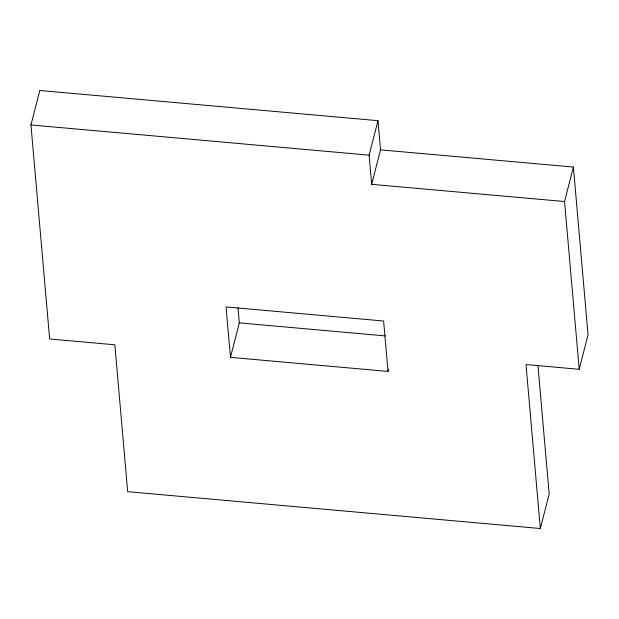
<?xml version="1.0" encoding="UTF-8"?>
<svg xmlns="http://www.w3.org/2000/svg" width="619" height="619" viewBox="0 0 619 619"><rect width="100%" height="100%" fill="white"/><g stroke="black" fill="none" stroke-linecap="round" stroke-linejoin="round"><path stroke-width="0.93" d="M30.95 124.961L39.802 90.482L377.977 120.674L380.523 149.844L371.671 184.323L564.543 201.539L579.198 369.288L526.003 364.537L540.333 528.518L127.684 491.679L114.848 344.798L49.652 338.98L30.95 124.961L369.125 155.152L371.671 184.323M388.5 369.558L388.02 371.423L230.461 357.356L239.313 322.878L237.982 307.658M369.125 155.152L377.977 120.674M564.543 201.539L573.395 167.06L380.523 149.844M579.198 369.288L588.05 334.809L573.395 167.06M540.333 528.518L549.185 494.039L537.957 365.543M239.313 322.878L385.343 335.916M388.02 371.423L383.618 321.013L226.059 306.947L230.461 357.356"/></g></svg>
